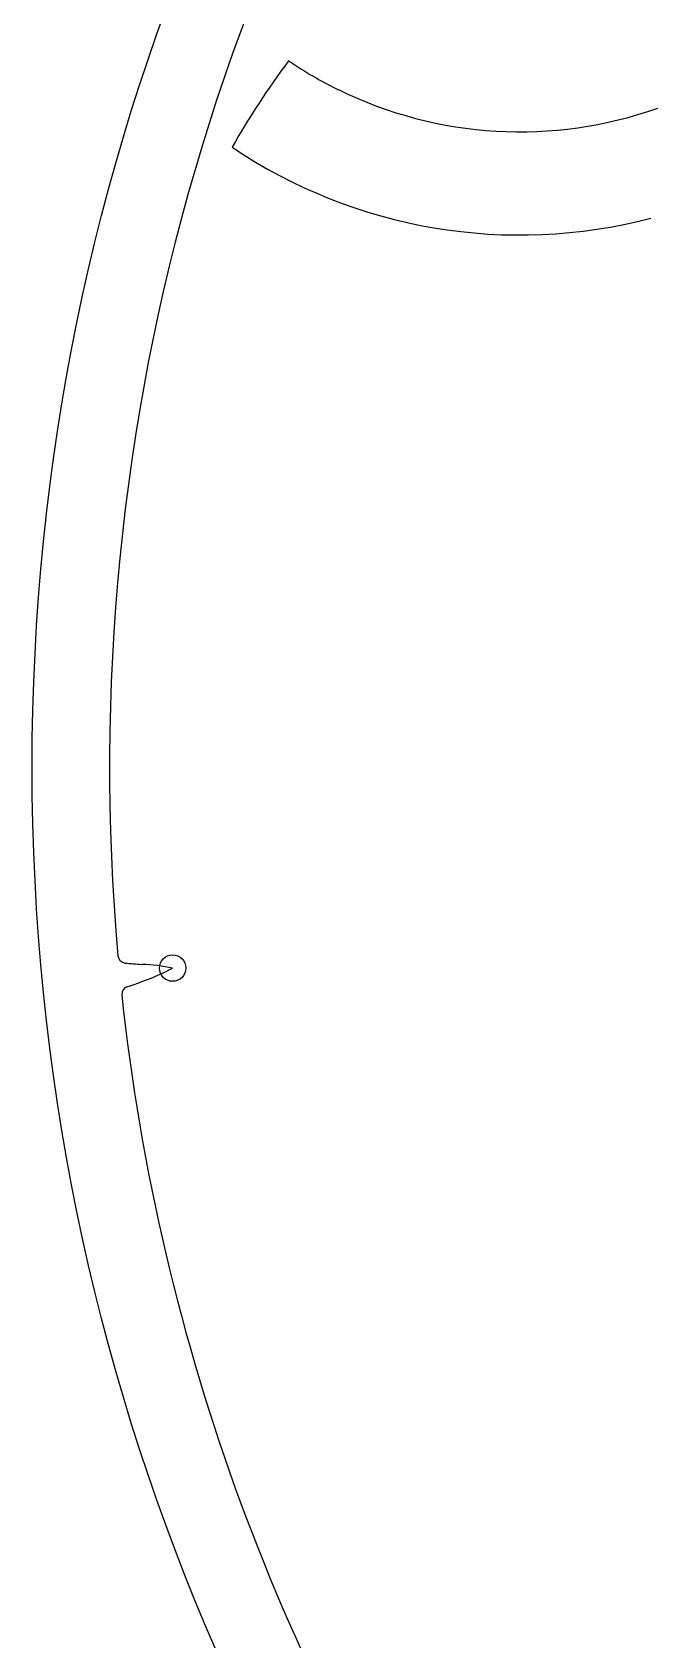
# Model space of a CAD drawing. Header units: millimetres. Extents: x -70 to 70, y -70 to 70.
# Drawn here: x -70.2 to -50.5, y -27.8 to 23.4 of the extents above; entities that cross this region are included whole.
import ezdxf

# ---------------------------------------------------------------- set-up
doc = ezdxf.new("R2010")
doc.units = ezdxf.units.MM
for name, color, linetype in [('CUT_INNER', 6, 'Continuous'), ('CUT_OUTER', 1, 'Continuous'), ('ENGRAVE', 7, 'Continuous')]:
    doc.layers.add(name, color=color, linetype=linetype)

msp = doc.modelspace()

# ---------------------------------------------------------------- linework, layer by layer
at = {"layer": 'CUT_INNER'}
for points in [[(-62.039, 22.468), (-62.035, 22.466)], [(-63.834, 19.718), (-63.838, 19.722), (-63.835, 19.726)]]:
    msp.add_lwpolyline(points, dxfattribs=at)
for centre, radius, start, end in [((-0.002, 0.001), 67.735, 142.38309, 185.09064), ((-41.489, 7.05), 25.691, 143.1202, 150.4357), ((-54.64, 33.413), 13.211, 235.9617, 243.8805), ((-54.675, 33.348), 13.137, 243.8896, 289.4821), ((-54.675, 33.347), 16.42, 236.0963, 284.6849), ((-67.22, -5.987), 0.25, 185.0977, 264.9626), ((-65.058, 18.253), 24.586, 264.9037, 266.1603), ((-67.033, -13.154), 6.884, 79.0839, 87.2647), ((-68.846, -0.64), 6.544, 289.3285, 298.4357), ((-67.098, -7.227), 0.25, 107.3501, 186.1523), ((-69.583, 0.661), 8.02, 287.4871, 291.2213), ((-0.01, -0.004), 67.727, 186.14552, 214.3213)]:
    msp.add_arc(centre, radius, start, end, dxfattribs=at)
at = {"layer": 'CUT_OUTER'}
msp.add_circle((0, 0), 70.2, dxfattribs=at)
at = {"layer": 'ENGRAVE'}
msp.add_circle((-65.729, -6.395), 0.421, dxfattribs=at)

doc.saveas('drawing.dxf')
